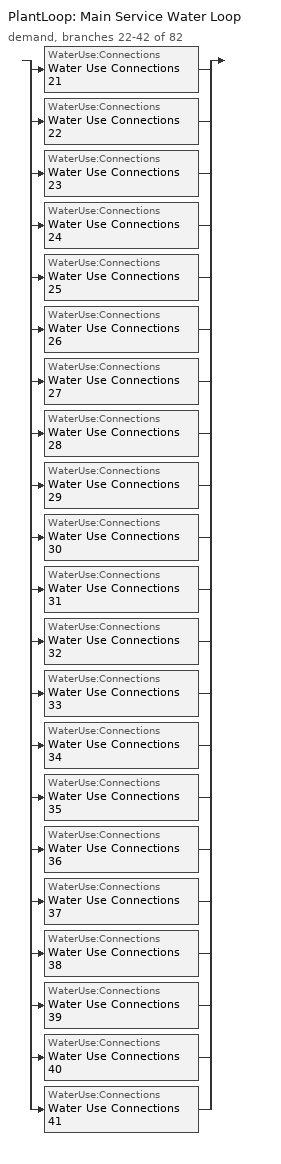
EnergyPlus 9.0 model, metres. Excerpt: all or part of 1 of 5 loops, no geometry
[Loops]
PlantLoop 'Main Service Water Loop'
 demand, branches 22-42 of 82: split
  | WaterUse:Connections 'Water Use Connections 21'
  | WaterUse:Connections 'Water Use Connections 22'
  | WaterUse:Connections 'Water Use Connections 23'
  | WaterUse:Connections 'Water Use Connections 24'
  | WaterUse:Connections 'Water Use Connections 25'
  | WaterUse:Connections 'Water Use Connections 26'
  | WaterUse:Connections 'Water Use Connections 27'
  | WaterUse:Connections 'Water Use Connections 28'
  | WaterUse:Connections 'Water Use Connections 29'
  | WaterUse:Connections 'Water Use Connections 30'
  | WaterUse:Connections 'Water Use Connections 31'
  | WaterUse:Connections 'Water Use Connections 32'
  | WaterUse:Connections 'Water Use Connections 33'
  | WaterUse:Connections 'Water Use Connections 34'
  | WaterUse:Connections 'Water Use Connections 35'
  | WaterUse:Connections 'Water Use Connections 36'
  | WaterUse:Connections 'Water Use Connections 37'
  | WaterUse:Connections 'Water Use Connections 38'
  | WaterUse:Connections 'Water Use Connections 39'
  | WaterUse:Connections 'Water Use Connections 40'
  | WaterUse:Connections 'Water Use Connections 41'
[WaterUse:Connections]
Name | Water Use Equipment Name 1
Water Use Connections 21 | F3 n1 apartment Service Water Use 0.06gal/min
Water Use Connections 22 | F3 n2 apartment Service Water Use 0.06gal/min
Water Use Connections 23 | F3 s1 apartment Service Water Use 0.06gal/min
Water Use Connections 24 | F3 s2 apartment Service Water Use 0.06gal/min
Water Use Connections 25 | F4 sw apartment Service Water Use 0.06gal/min
Water Use Connections 26 | F4 nw apartment Service Water Use 0.06gal/min
Water Use Connections 27 | F4 se apartment Service Water Use 0.06gal/min
Water Use Connections 28 | F4 ne apartment Service Water Use 0.06gal/min
Water Use Connections 29 | F4 n1 apartment Service Water Use 0.06gal/min
Water Use Connections 30 | F4 n2 apartment Service Water Use 0.06gal/min
Water Use Connections 31 | F4 s1 apartment Service Water Use 0.06gal/min
Water Use Connections 32 | F4 s2 apartment Service Water Use 0.06gal/min
Water Use Connections 33 | M sw apartment Service Water Use 0.06gal/min
Water Use Connections 34 | M nw apartment Service Water Use 0.06gal/min
Water Use Connections 35 | M se apartment Service Water Use 0.06gal/min
Water Use Connections 36 | M ne apartment Service Water Use 0.06gal/min
Water Use Connections 37 | M n1 apartment Service Water Use 0.06gal/min
Water Use Connections 38 | M n2 apartment Service Water Use 0.06gal/min
Water Use Connections 39 | M s1 apartment Service Water Use 0.06gal/min
Water Use Connections 40 | M s2 apartment Service Water Use 0.06gal/min
Water Use Connections 41 | F6 sw apartment Service Water Use 0.06gal/min
[WaterUse:Equipment] Peak Flow Rate {m3/s}=3.95699e-06; Flow Rate Fraction Schedule=NECB-G-Service Water Heating
Name | Target Temperature Schedule | Zone | Sensible Fraction Schedule | Latent Fraction Schedule
F3 n1 apartment Service Water Use 0.06gal/min | Schedule Ruleset 65 | Sp-F3 N1 Apartment Sys-1 Flr-9 Sch-G HPlcmt-north ZN | Schedule Ruleset 63 | Schedule Ruleset 64
F3 n2 apartment Service Water Use 0.06gal/min | Schedule Ruleset 68 | Sp-F3 N2 Apartment Sys-1 Flr-9 Sch-G HPlcmt-north ZN | Schedule Ruleset 66 | Schedule Ruleset 67
F3 s1 apartment Service Water Use 0.06gal/min | Schedule Ruleset 71 | Sp-F3 S1 Apartment Sys-1 Flr-9 Sch-G HPlcmt-south ZN | Schedule Ruleset 69 | Schedule Ruleset 70
F3 s2 apartment Service Water Use 0.06gal/min | Schedule Ruleset 74 | Sp-F3 S2 Apartment Sys-1 Flr-9 Sch-G HPlcmt-south ZN | Schedule Ruleset 72 | Schedule Ruleset 73
F4 sw apartment Service Water Use 0.06gal/min | Schedule Ruleset 77 | Sp-F4 SW Apartment Sys-1 Flr-8 Sch-G HPlcmt-south ZN | Schedule Ruleset 75 | Schedule Ruleset 76
F4 nw apartment Service Water Use 0.06gal/min | Schedule Ruleset 80 | Sp-F4 NW Apartment Sys-1 Flr-8 Sch-G HPlcmt-north ZN | Schedule Ruleset 78 | Schedule Ruleset 79
F4 se apartment Service Water Use 0.06gal/min | Schedule Ruleset 83 | Sp-F4 SE Apartment Sys-1 Flr-8 Sch-G HPlcmt-south ZN | Schedule Ruleset 81 | Schedule Ruleset 82
F4 ne apartment Service Water Use 0.06gal/min | Schedule Ruleset 86 | Sp-F4 NE Apartment Sys-1 Flr-8 Sch-G HPlcmt-north ZN | Schedule Ruleset 84 | Schedule Ruleset 85
F4 n1 apartment Service Water Use 0.06gal/min | Schedule Ruleset 89 | Sp-F4 N1 Apartment Sys-1 Flr-8 Sch-G HPlcmt-north ZN | Schedule Ruleset 87 | Schedule Ruleset 88
F4 n2 apartment Service Water Use 0.06gal/min | Schedule Ruleset 92 | Sp-F4 N2 Apartment Sys-1 Flr-8 Sch-G HPlcmt-north ZN | Schedule Ruleset 90 | Schedule Ruleset 91
F4 s1 apartment Service Water Use 0.06gal/min | Schedule Ruleset 95 | Sp-F4 S1 Apartment Sys-1 Flr-8 Sch-G HPlcmt-south ZN | Schedule Ruleset 93 | Schedule Ruleset 94
F4 s2 apartment Service Water Use 0.06gal/min | Schedule Ruleset 98 | Sp-F4 S2 Apartment Sys-1 Flr-8 Sch-G HPlcmt-south ZN | Schedule Ruleset 96 | Schedule Ruleset 97
M sw apartment Service Water Use 0.06gal/min | Schedule Ruleset 101 | Sp-M SW Apartment Sys-1 Flr-1 Sch-G HPlcmt-south ZN | Schedule Ruleset 99 | Schedule Ruleset 100
M nw apartment Service Water Use 0.06gal/min | Schedule Ruleset 104 | Sp-M NW Apartment Sys-1 Flr-1 Sch-G HPlcmt-north ZN | Schedule Ruleset 102 | Schedule Ruleset 103
M se apartment Service Water Use 0.06gal/min | Schedule Ruleset 107 | Sp-M SE Apartment Sys-1 Flr-1 Sch-G HPlcmt-south ZN | Schedule Ruleset 105 | Schedule Ruleset 106
M ne apartment Service Water Use 0.06gal/min | Schedule Ruleset 110 | Sp-M NE Apartment Sys-1 Flr-1 Sch-G HPlcmt-north ZN | Schedule Ruleset 108 | Schedule Ruleset 109
M n1 apartment Service Water Use 0.06gal/min | Schedule Ruleset 113 | Sp-M N1 Apartment Sys-1 Flr-1 Sch-G HPlcmt-north ZN | Schedule Ruleset 111 | Schedule Ruleset 112
M n2 apartment Service Water Use 0.06gal/min | Schedule Ruleset 116 | Sp-M N2 Apartment Sys-1 Flr-1 Sch-G HPlcmt-north ZN | Schedule Ruleset 114 | Schedule Ruleset 115
M s1 apartment Service Water Use 0.06gal/min | Schedule Ruleset 119 | Sp-M S1 Apartment Sys-1 Flr-1 Sch-G HPlcmt-south ZN | Schedule Ruleset 117 | Schedule Ruleset 118
M s2 apartment Service Water Use 0.06gal/min | Schedule Ruleset 122 | Sp-M S2 Apartment Sys-1 Flr-1 Sch-G HPlcmt-south ZN | Schedule Ruleset 120 | Schedule Ruleset 121
F6 sw apartment Service Water Use 0.06gal/min | Schedule Ruleset 125 | Sp-F6 SW Apartment Sys-1 Flr-2 Sch-G HPlcmt-south ZN | Schedule Ruleset 123 | Schedule Ruleset 124
[Schedule:Day:Interval]
NECB-G-Service Water Heating Default; NECB-G-Service Water Heating Default|Wkdy Day: No, 01:00, 0.1, 06:00, 0.05, 07:00, 0.2, 08:00, 0.8, 09:00, 0.7, 10:00, 0.5, 11:00, 0.4, 14:00, 0.2, 15:00, 0.3, 17:00, 0.5, 19:00, 0.7, 21:00, 0.4, 23:00, 0.2, 24:00, 0.1
NECB-G-Service Water Heating Sat Day: No, 01:00, 0.1, 07:00, 0.05, 08:00, 0.2, 11:00, 0.5, 15:00, 0.3, 16:00, 0.7, 17:00, 0.9, 19:00, 0.7, 20:00, 0.6, 21:00, 0.5, 22:00, 0.4, 23:00, 0.3, 24:00, 0.2
NECB-G-Service Water Heating Sun|Hol Day: No, 01:00, 0.1, 08:00, 0.05, 09:00, 0.2, 11:00, 0.3, 13:00, 0.2, 14:00, 0.3, 15:00, 0.4, 16:00, 0.5, 17:00, 0.6, 18:00, 0.7, 19:00, 0.4, 20:00, 0.3, 24:00, 0.2
Schedule Day 100; Schedule Day 103; Schedule Day 106; Schedule Day 109; Schedule Day 112; Schedule Day 115; Schedule Day 118; Schedule Day 121; Schedule Day 124; Schedule Day 127; Schedule Day 130; Schedule Day 70; Schedule Day 73; Schedule Day 76; Schedule Day 79; Schedule Day 82; Schedule Day 85; Schedule Day 88; Schedule Day 91; Schedule Day 94; Schedule Day 97: No, 24:00, 60
Schedule Day 101; Schedule Day 104; Schedule Day 107; Schedule Day 110; Schedule Day 113; Schedule Day 116; Schedule Day 119; Schedule Day 122; Schedule Day 125; Schedule Day 128; Schedule Day 68; Schedule Day 71; Schedule Day 74; Schedule Day 77; Schedule Day 80; Schedule Day 83; Schedule Day 86; Schedule Day 89; Schedule Day 92; Schedule Day 95; Schedule Day 98: No, 24:00, 0.2
Schedule Day 102; Schedule Day 105; Schedule Day 108; Schedule Day 111; Schedule Day 114; Schedule Day 117; Schedule Day 120; Schedule Day 123; Schedule Day 126; Schedule Day 129; Schedule Day 69; Schedule Day 72; Schedule Day 75; Schedule Day 78; Schedule Day 81; Schedule Day 84; Schedule Day 87; Schedule Day 90; Schedule Day 93; Schedule Day 96; Schedule Day 99: No, 24:00, 0.05
[Schedule:Week:Daily]
NECB-G-Service Water Heating Week Rule - Jan1-Dec31: NECB-G-Service Water Heating Sun|Hol Day, NECB-G-Service Water Heating Default|Wkdy Day, NECB-G-Service Water Heating Default|Wkdy Day, NECB-G-Service Water Heating Default|Wkdy Day, NECB-G-Service Water Heating Default|Wkdy Day, NECB-G-Service Water Heating Default|Wkdy Day, NECB-G-Service Water Heating Sat Day, NECB-G-Service Water Heating Default, NECB-G-Service Water Heating Default, NECB-G-Service Water Heating Default, NECB-G-Service Water Heating Default, NECB-G-Service Water Heating Default
Schedule Ruleset 100 Week Rule - Jan1-Dec31: Schedule Day 105, Schedule Day 105, Schedule Day 105, Schedule Day 105, Schedule Day 105, Schedule Day 105, Schedule Day 105, Schedule Day 105, Schedule Day 105, Schedule Day 105, Schedule Day 105, Schedule Day 105
Schedule Ruleset 101 Week Rule - Jan1-Dec31: Schedule Day 106, Schedule Day 106, Schedule Day 106, Schedule Day 106, Schedule Day 106, Schedule Day 106, Schedule Day 106, Schedule Day 106, Schedule Day 106, Schedule Day 106, Schedule Day 106, Schedule Day 106
Schedule Ruleset 102 Week Rule - Jan1-Dec31: Schedule Day 107, Schedule Day 107, Schedule Day 107, Schedule Day 107, Schedule Day 107, Schedule Day 107, Schedule Day 107, Schedule Day 107, Schedule Day 107, Schedule Day 107, Schedule Day 107, Schedule Day 107
Schedule Ruleset 103 Week Rule - Jan1-Dec31: Schedule Day 108, Schedule Day 108, Schedule Day 108, Schedule Day 108, Schedule Day 108, Schedule Day 108, Schedule Day 108, Schedule Day 108, Schedule Day 108, Schedule Day 108, Schedule Day 108, Schedule Day 108
Schedule Ruleset 104 Week Rule - Jan1-Dec31: Schedule Day 109, Schedule Day 109, Schedule Day 109, Schedule Day 109, Schedule Day 109, Schedule Day 109, Schedule Day 109, Schedule Day 109, Schedule Day 109, Schedule Day 109, Schedule Day 109, Schedule Day 109
Schedule Ruleset 105 Week Rule - Jan1-Dec31: Schedule Day 110, Schedule Day 110, Schedule Day 110, Schedule Day 110, Schedule Day 110, Schedule Day 110, Schedule Day 110, Schedule Day 110, Schedule Day 110, Schedule Day 110, Schedule Day 110, Schedule Day 110
Schedule Ruleset 106 Week Rule - Jan1-Dec31: Schedule Day 111, Schedule Day 111, Schedule Day 111, Schedule Day 111, Schedule Day 111, Schedule Day 111, Schedule Day 111, Schedule Day 111, Schedule Day 111, Schedule Day 111, Schedule Day 111, Schedule Day 111
Schedule Ruleset 107 Week Rule - Jan1-Dec31: Schedule Day 112, Schedule Day 112, Schedule Day 112, Schedule Day 112, Schedule Day 112, Schedule Day 112, Schedule Day 112, Schedule Day 112, Schedule Day 112, Schedule Day 112, Schedule Day 112, Schedule Day 112
Schedule Ruleset 108 Week Rule - Jan1-Dec31: Schedule Day 113, Schedule Day 113, Schedule Day 113, Schedule Day 113, Schedule Day 113, Schedule Day 113, Schedule Day 113, Schedule Day 113, Schedule Day 113, Schedule Day 113, Schedule Day 113, Schedule Day 113
Schedule Ruleset 109 Week Rule - Jan1-Dec31: Schedule Day 114, Schedule Day 114, Schedule Day 114, Schedule Day 114, Schedule Day 114, Schedule Day 114, Schedule Day 114, Schedule Day 114, Schedule Day 114, Schedule Day 114, Schedule Day 114, Schedule Day 114
Schedule Ruleset 110 Week Rule - Jan1-Dec31: Schedule Day 115, Schedule Day 115, Schedule Day 115, Schedule Day 115, Schedule Day 115, Schedule Day 115, Schedule Day 115, Schedule Day 115, Schedule Day 115, Schedule Day 115, Schedule Day 115, Schedule Day 115
Schedule Ruleset 111 Week Rule - Jan1-Dec31: Schedule Day 116, Schedule Day 116, Schedule Day 116, Schedule Day 116, Schedule Day 116, Schedule Day 116, Schedule Day 116, Schedule Day 116, Schedule Day 116, Schedule Day 116, Schedule Day 116, Schedule Day 116
Schedule Ruleset 112 Week Rule - Jan1-Dec31: Schedule Day 117, Schedule Day 117, Schedule Day 117, Schedule Day 117, Schedule Day 117, Schedule Day 117, Schedule Day 117, Schedule Day 117, Schedule Day 117, Schedule Day 117, Schedule Day 117, Schedule Day 117
Schedule Ruleset 113 Week Rule - Jan1-Dec31: Schedule Day 118, Schedule Day 118, Schedule Day 118, Schedule Day 118, Schedule Day 118, Schedule Day 118, Schedule Day 118, Schedule Day 118, Schedule Day 118, Schedule Day 118, Schedule Day 118, Schedule Day 118
Schedule Ruleset 114 Week Rule - Jan1-Dec31: Schedule Day 119, Schedule Day 119, Schedule Day 119, Schedule Day 119, Schedule Day 119, Schedule Day 119, Schedule Day 119, Schedule Day 119, Schedule Day 119, Schedule Day 119, Schedule Day 119, Schedule Day 119
Schedule Ruleset 115 Week Rule - Jan1-Dec31: Schedule Day 120, Schedule Day 120, Schedule Day 120, Schedule Day 120, Schedule Day 120, Schedule Day 120, Schedule Day 120, Schedule Day 120, Schedule Day 120, Schedule Day 120, Schedule Day 120, Schedule Day 120
Schedule Ruleset 116 Week Rule - Jan1-Dec31: Schedule Day 121, Schedule Day 121, Schedule Day 121, Schedule Day 121, Schedule Day 121, Schedule Day 121, Schedule Day 121, Schedule Day 121, Schedule Day 121, Schedule Day 121, Schedule Day 121, Schedule Day 121
Schedule Ruleset 117 Week Rule - Jan1-Dec31: Schedule Day 122, Schedule Day 122, Schedule Day 122, Schedule Day 122, Schedule Day 122, Schedule Day 122, Schedule Day 122, Schedule Day 122, Schedule Day 122, Schedule Day 122, Schedule Day 122, Schedule Day 122
Schedule Ruleset 118 Week Rule - Jan1-Dec31: Schedule Day 123, Schedule Day 123, Schedule Day 123, Schedule Day 123, Schedule Day 123, Schedule Day 123, Schedule Day 123, Schedule Day 123, Schedule Day 123, Schedule Day 123, Schedule Day 123, Schedule Day 123
Schedule Ruleset 119 Week Rule - Jan1-Dec31: Schedule Day 124, Schedule Day 124, Schedule Day 124, Schedule Day 124, Schedule Day 124, Schedule Day 124, Schedule Day 124, Schedule Day 124, Schedule Day 124, Schedule Day 124, Schedule Day 124, Schedule Day 124
Schedule Ruleset 120 Week Rule - Jan1-Dec31: Schedule Day 125, Schedule Day 125, Schedule Day 125, Schedule Day 125, Schedule Day 125, Schedule Day 125, Schedule Day 125, Schedule Day 125, Schedule Day 125, Schedule Day 125, Schedule Day 125, Schedule Day 125
Schedule Ruleset 121 Week Rule - Jan1-Dec31: Schedule Day 126, Schedule Day 126, Schedule Day 126, Schedule Day 126, Schedule Day 126, Schedule Day 126, Schedule Day 126, Schedule Day 126, Schedule Day 126, Schedule Day 126, Schedule Day 126, Schedule Day 126
Schedule Ruleset 122 Week Rule - Jan1-Dec31: Schedule Day 127, Schedule Day 127, Schedule Day 127, Schedule Day 127, Schedule Day 127, Schedule Day 127, Schedule Day 127, Schedule Day 127, Schedule Day 127, Schedule Day 127, Schedule Day 127, Schedule Day 127
Schedule Ruleset 123 Week Rule - Jan1-Dec31: Schedule Day 128, Schedule Day 128, Schedule Day 128, Schedule Day 128, Schedule Day 128, Schedule Day 128, Schedule Day 128, Schedule Day 128, Schedule Day 128, Schedule Day 128, Schedule Day 128, Schedule Day 128
Schedule Ruleset 124 Week Rule - Jan1-Dec31: Schedule Day 129, Schedule Day 129, Schedule Day 129, Schedule Day 129, Schedule Day 129, Schedule Day 129, Schedule Day 129, Schedule Day 129, Schedule Day 129, Schedule Day 129, Schedule Day 129, Schedule Day 129
Schedule Ruleset 125 Week Rule - Jan1-Dec31: Schedule Day 130, Schedule Day 130, Schedule Day 130, Schedule Day 130, Schedule Day 130, Schedule Day 130, Schedule Day 130, Schedule Day 130, Schedule Day 130, Schedule Day 130, Schedule Day 130, Schedule Day 130
Schedule Ruleset 63 Week Rule - Jan1-Dec31: Schedule Day 68, Schedule Day 68, Schedule Day 68, Schedule Day 68, Schedule Day 68, Schedule Day 68, Schedule Day 68, Schedule Day 68, Schedule Day 68, Schedule Day 68, Schedule Day 68, Schedule Day 68
Schedule Ruleset 64 Week Rule - Jan1-Dec31: Schedule Day 69, Schedule Day 69, Schedule Day 69, Schedule Day 69, Schedule Day 69, Schedule Day 69, Schedule Day 69, Schedule Day 69, Schedule Day 69, Schedule Day 69, Schedule Day 69, Schedule Day 69
Schedule Ruleset 65 Week Rule - Jan1-Dec31: Schedule Day 70, Schedule Day 70, Schedule Day 70, Schedule Day 70, Schedule Day 70, Schedule Day 70, Schedule Day 70, Schedule Day 70, Schedule Day 70, Schedule Day 70, Schedule Day 70, Schedule Day 70
Schedule Ruleset 66 Week Rule - Jan1-Dec31: Schedule Day 71, Schedule Day 71, Schedule Day 71, Schedule Day 71, Schedule Day 71, Schedule Day 71, Schedule Day 71, Schedule Day 71, Schedule Day 71, Schedule Day 71, Schedule Day 71, Schedule Day 71
Schedule Ruleset 67 Week Rule - Jan1-Dec31: Schedule Day 72, Schedule Day 72, Schedule Day 72, Schedule Day 72, Schedule Day 72, Schedule Day 72, Schedule Day 72, Schedule Day 72, Schedule Day 72, Schedule Day 72, Schedule Day 72, Schedule Day 72
Schedule Ruleset 68 Week Rule - Jan1-Dec31: Schedule Day 73, Schedule Day 73, Schedule Day 73, Schedule Day 73, Schedule Day 73, Schedule Day 73, Schedule Day 73, Schedule Day 73, Schedule Day 73, Schedule Day 73, Schedule Day 73, Schedule Day 73
Schedule Ruleset 69 Week Rule - Jan1-Dec31: Schedule Day 74, Schedule Day 74, Schedule Day 74, Schedule Day 74, Schedule Day 74, Schedule Day 74, Schedule Day 74, Schedule Day 74, Schedule Day 74, Schedule Day 74, Schedule Day 74, Schedule Day 74
Schedule Ruleset 70 Week Rule - Jan1-Dec31: Schedule Day 75, Schedule Day 75, Schedule Day 75, Schedule Day 75, Schedule Day 75, Schedule Day 75, Schedule Day 75, Schedule Day 75, Schedule Day 75, Schedule Day 75, Schedule Day 75, Schedule Day 75
Schedule Ruleset 71 Week Rule - Jan1-Dec31: Schedule Day 76, Schedule Day 76, Schedule Day 76, Schedule Day 76, Schedule Day 76, Schedule Day 76, Schedule Day 76, Schedule Day 76, Schedule Day 76, Schedule Day 76, Schedule Day 76, Schedule Day 76
Schedule Ruleset 72 Week Rule - Jan1-Dec31: Schedule Day 77, Schedule Day 77, Schedule Day 77, Schedule Day 77, Schedule Day 77, Schedule Day 77, Schedule Day 77, Schedule Day 77, Schedule Day 77, Schedule Day 77, Schedule Day 77, Schedule Day 77
Schedule Ruleset 73 Week Rule - Jan1-Dec31: Schedule Day 78, Schedule Day 78, Schedule Day 78, Schedule Day 78, Schedule Day 78, Schedule Day 78, Schedule Day 78, Schedule Day 78, Schedule Day 78, Schedule Day 78, Schedule Day 78, Schedule Day 78
Schedule Ruleset 74 Week Rule - Jan1-Dec31: Schedule Day 79, Schedule Day 79, Schedule Day 79, Schedule Day 79, Schedule Day 79, Schedule Day 79, Schedule Day 79, Schedule Day 79, Schedule Day 79, Schedule Day 79, Schedule Day 79, Schedule Day 79
Schedule Ruleset 75 Week Rule - Jan1-Dec31: Schedule Day 80, Schedule Day 80, Schedule Day 80, Schedule Day 80, Schedule Day 80, Schedule Day 80, Schedule Day 80, Schedule Day 80, Schedule Day 80, Schedule Day 80, Schedule Day 80, Schedule Day 80
Schedule Ruleset 76 Week Rule - Jan1-Dec31: Schedule Day 81, Schedule Day 81, Schedule Day 81, Schedule Day 81, Schedule Day 81, Schedule Day 81, Schedule Day 81, Schedule Day 81, Schedule Day 81, Schedule Day 81, Schedule Day 81, Schedule Day 81
Schedule Ruleset 77 Week Rule - Jan1-Dec31: Schedule Day 82, Schedule Day 82, Schedule Day 82, Schedule Day 82, Schedule Day 82, Schedule Day 82, Schedule Day 82, Schedule Day 82, Schedule Day 82, Schedule Day 82, Schedule Day 82, Schedule Day 82
Schedule Ruleset 78 Week Rule - Jan1-Dec31: Schedule Day 83, Schedule Day 83, Schedule Day 83, Schedule Day 83, Schedule Day 83, Schedule Day 83, Schedule Day 83, Schedule Day 83, Schedule Day 83, Schedule Day 83, Schedule Day 83, Schedule Day 83
Schedule Ruleset 79 Week Rule - Jan1-Dec31: Schedule Day 84, Schedule Day 84, Schedule Day 84, Schedule Day 84, Schedule Day 84, Schedule Day 84, Schedule Day 84, Schedule Day 84, Schedule Day 84, Schedule Day 84, Schedule Day 84, Schedule Day 84
Schedule Ruleset 80 Week Rule - Jan1-Dec31: Schedule Day 85, Schedule Day 85, Schedule Day 85, Schedule Day 85, Schedule Day 85, Schedule Day 85, Schedule Day 85, Schedule Day 85, Schedule Day 85, Schedule Day 85, Schedule Day 85, Schedule Day 85
Schedule Ruleset 81 Week Rule - Jan1-Dec31: Schedule Day 86, Schedule Day 86, Schedule Day 86, Schedule Day 86, Schedule Day 86, Schedule Day 86, Schedule Day 86, Schedule Day 86, Schedule Day 86, Schedule Day 86, Schedule Day 86, Schedule Day 86
Schedule Ruleset 82 Week Rule - Jan1-Dec31: Schedule Day 87, Schedule Day 87, Schedule Day 87, Schedule Day 87, Schedule Day 87, Schedule Day 87, Schedule Day 87, Schedule Day 87, Schedule Day 87, Schedule Day 87, Schedule Day 87, Schedule Day 87
Schedule Ruleset 83 Week Rule - Jan1-Dec31: Schedule Day 88, Schedule Day 88, Schedule Day 88, Schedule Day 88, Schedule Day 88, Schedule Day 88, Schedule Day 88, Schedule Day 88, Schedule Day 88, Schedule Day 88, Schedule Day 88, Schedule Day 88
Schedule Ruleset 84 Week Rule - Jan1-Dec31: Schedule Day 89, Schedule Day 89, Schedule Day 89, Schedule Day 89, Schedule Day 89, Schedule Day 89, Schedule Day 89, Schedule Day 89, Schedule Day 89, Schedule Day 89, Schedule Day 89, Schedule Day 89
Schedule Ruleset 85 Week Rule - Jan1-Dec31: Schedule Day 90, Schedule Day 90, Schedule Day 90, Schedule Day 90, Schedule Day 90, Schedule Day 90, Schedule Day 90, Schedule Day 90, Schedule Day 90, Schedule Day 90, Schedule Day 90, Schedule Day 90
Schedule Ruleset 86 Week Rule - Jan1-Dec31: Schedule Day 91, Schedule Day 91, Schedule Day 91, Schedule Day 91, Schedule Day 91, Schedule Day 91, Schedule Day 91, Schedule Day 91, Schedule Day 91, Schedule Day 91, Schedule Day 91, Schedule Day 91
Schedule Ruleset 87 Week Rule - Jan1-Dec31: Schedule Day 92, Schedule Day 92, Schedule Day 92, Schedule Day 92, Schedule Day 92, Schedule Day 92, Schedule Day 92, Schedule Day 92, Schedule Day 92, Schedule Day 92, Schedule Day 92, Schedule Day 92
Schedule Ruleset 88 Week Rule - Jan1-Dec31: Schedule Day 93, Schedule Day 93, Schedule Day 93, Schedule Day 93, Schedule Day 93, Schedule Day 93, Schedule Day 93, Schedule Day 93, Schedule Day 93, Schedule Day 93, Schedule Day 93, Schedule Day 93
Schedule Ruleset 89 Week Rule - Jan1-Dec31: Schedule Day 94, Schedule Day 94, Schedule Day 94, Schedule Day 94, Schedule Day 94, Schedule Day 94, Schedule Day 94, Schedule Day 94, Schedule Day 94, Schedule Day 94, Schedule Day 94, Schedule Day 94
Schedule Ruleset 90 Week Rule - Jan1-Dec31: Schedule Day 95, Schedule Day 95, Schedule Day 95, Schedule Day 95, Schedule Day 95, Schedule Day 95, Schedule Day 95, Schedule Day 95, Schedule Day 95, Schedule Day 95, Schedule Day 95, Schedule Day 95
Schedule Ruleset 91 Week Rule - Jan1-Dec31: Schedule Day 96, Schedule Day 96, Schedule Day 96, Schedule Day 96, Schedule Day 96, Schedule Day 96, Schedule Day 96, Schedule Day 96, Schedule Day 96, Schedule Day 96, Schedule Day 96, Schedule Day 96
Schedule Ruleset 92 Week Rule - Jan1-Dec31: Schedule Day 97, Schedule Day 97, Schedule Day 97, Schedule Day 97, Schedule Day 97, Schedule Day 97, Schedule Day 97, Schedule Day 97, Schedule Day 97, Schedule Day 97, Schedule Day 97, Schedule Day 97
Schedule Ruleset 93 Week Rule - Jan1-Dec31: Schedule Day 98, Schedule Day 98, Schedule Day 98, Schedule Day 98, Schedule Day 98, Schedule Day 98, Schedule Day 98, Schedule Day 98, Schedule Day 98, Schedule Day 98, Schedule Day 98, Schedule Day 98
Schedule Ruleset 94 Week Rule - Jan1-Dec31: Schedule Day 99, Schedule Day 99, Schedule Day 99, Schedule Day 99, Schedule Day 99, Schedule Day 99, Schedule Day 99, Schedule Day 99, Schedule Day 99, Schedule Day 99, Schedule Day 99, Schedule Day 99
Schedule Ruleset 95 Week Rule - Jan1-Dec31: Schedule Day 100, Schedule Day 100, Schedule Day 100, Schedule Day 100, Schedule Day 100, Schedule Day 100, Schedule Day 100, Schedule Day 100, Schedule Day 100, Schedule Day 100, Schedule Day 100, Schedule Day 100
Schedule Ruleset 96 Week Rule - Jan1-Dec31: Schedule Day 101, Schedule Day 101, Schedule Day 101, Schedule Day 101, Schedule Day 101, Schedule Day 101, Schedule Day 101, Schedule Day 101, Schedule Day 101, Schedule Day 101, Schedule Day 101, Schedule Day 101
Schedule Ruleset 97 Week Rule - Jan1-Dec31: Schedule Day 102, Schedule Day 102, Schedule Day 102, Schedule Day 102, Schedule Day 102, Schedule Day 102, Schedule Day 102, Schedule Day 102, Schedule Day 102, Schedule Day 102, Schedule Day 102, Schedule Day 102
Schedule Ruleset 98 Week Rule - Jan1-Dec31: Schedule Day 103, Schedule Day 103, Schedule Day 103, Schedule Day 103, Schedule Day 103, Schedule Day 103, Schedule Day 103, Schedule Day 103, Schedule Day 103, Schedule Day 103, Schedule Day 103, Schedule Day 103
Schedule Ruleset 99 Week Rule - Jan1-Dec31: Schedule Day 104, Schedule Day 104, Schedule Day 104, Schedule Day 104, Schedule Day 104, Schedule Day 104, Schedule Day 104, Schedule Day 104, Schedule Day 104, Schedule Day 104, Schedule Day 104, Schedule Day 104
[Schedule:Year]
NECB-G-Service Water Heating: NECB-G-Service Water Heating Week Rule - Jan1-Dec31, 1, 1, 12, 31
Schedule Ruleset 100: Schedule Ruleset 100 Week Rule - Jan1-Dec31, 1, 1, 12, 31
Schedule Ruleset 101: Schedule Ruleset 101 Week Rule - Jan1-Dec31, 1, 1, 12, 31
Schedule Ruleset 102: Schedule Ruleset 102 Week Rule - Jan1-Dec31, 1, 1, 12, 31
Schedule Ruleset 103: Schedule Ruleset 103 Week Rule - Jan1-Dec31, 1, 1, 12, 31
Schedule Ruleset 104: Schedule Ruleset 104 Week Rule - Jan1-Dec31, 1, 1, 12, 31
Schedule Ruleset 105: Schedule Ruleset 105 Week Rule - Jan1-Dec31, 1, 1, 12, 31
Schedule Ruleset 106: Schedule Ruleset 106 Week Rule - Jan1-Dec31, 1, 1, 12, 31
Schedule Ruleset 107: Schedule Ruleset 107 Week Rule - Jan1-Dec31, 1, 1, 12, 31
Schedule Ruleset 108: Schedule Ruleset 108 Week Rule - Jan1-Dec31, 1, 1, 12, 31
Schedule Ruleset 109: Schedule Ruleset 109 Week Rule - Jan1-Dec31, 1, 1, 12, 31
Schedule Ruleset 110: Schedule Ruleset 110 Week Rule - Jan1-Dec31, 1, 1, 12, 31
Schedule Ruleset 111: Schedule Ruleset 111 Week Rule - Jan1-Dec31, 1, 1, 12, 31
Schedule Ruleset 112: Schedule Ruleset 112 Week Rule - Jan1-Dec31, 1, 1, 12, 31
Schedule Ruleset 113: Schedule Ruleset 113 Week Rule - Jan1-Dec31, 1, 1, 12, 31
Schedule Ruleset 114: Schedule Ruleset 114 Week Rule - Jan1-Dec31, 1, 1, 12, 31
Schedule Ruleset 115: Schedule Ruleset 115 Week Rule - Jan1-Dec31, 1, 1, 12, 31
Schedule Ruleset 116: Schedule Ruleset 116 Week Rule - Jan1-Dec31, 1, 1, 12, 31
Schedule Ruleset 117: Schedule Ruleset 117 Week Rule - Jan1-Dec31, 1, 1, 12, 31
Schedule Ruleset 118: Schedule Ruleset 118 Week Rule - Jan1-Dec31, 1, 1, 12, 31
Schedule Ruleset 119: Schedule Ruleset 119 Week Rule - Jan1-Dec31, 1, 1, 12, 31
Schedule Ruleset 120: Schedule Ruleset 120 Week Rule - Jan1-Dec31, 1, 1, 12, 31
Schedule Ruleset 121: Schedule Ruleset 121 Week Rule - Jan1-Dec31, 1, 1, 12, 31
Schedule Ruleset 122: Schedule Ruleset 122 Week Rule - Jan1-Dec31, 1, 1, 12, 31
Schedule Ruleset 123: Schedule Ruleset 123 Week Rule - Jan1-Dec31, 1, 1, 12, 31
Schedule Ruleset 124: Schedule Ruleset 124 Week Rule - Jan1-Dec31, 1, 1, 12, 31
Schedule Ruleset 125: Schedule Ruleset 125 Week Rule - Jan1-Dec31, 1, 1, 12, 31
Schedule Ruleset 63: Schedule Ruleset 63 Week Rule - Jan1-Dec31, 1, 1, 12, 31
Schedule Ruleset 64: Schedule Ruleset 64 Week Rule - Jan1-Dec31, 1, 1, 12, 31
Schedule Ruleset 65: Schedule Ruleset 65 Week Rule - Jan1-Dec31, 1, 1, 12, 31
Schedule Ruleset 66: Schedule Ruleset 66 Week Rule - Jan1-Dec31, 1, 1, 12, 31
Schedule Ruleset 67: Schedule Ruleset 67 Week Rule - Jan1-Dec31, 1, 1, 12, 31
Schedule Ruleset 68: Schedule Ruleset 68 Week Rule - Jan1-Dec31, 1, 1, 12, 31
Schedule Ruleset 69: Schedule Ruleset 69 Week Rule - Jan1-Dec31, 1, 1, 12, 31
Schedule Ruleset 70: Schedule Ruleset 70 Week Rule - Jan1-Dec31, 1, 1, 12, 31
Schedule Ruleset 71: Schedule Ruleset 71 Week Rule - Jan1-Dec31, 1, 1, 12, 31
Schedule Ruleset 72: Schedule Ruleset 72 Week Rule - Jan1-Dec31, 1, 1, 12, 31
Schedule Ruleset 73: Schedule Ruleset 73 Week Rule - Jan1-Dec31, 1, 1, 12, 31
Schedule Ruleset 74: Schedule Ruleset 74 Week Rule - Jan1-Dec31, 1, 1, 12, 31
Schedule Ruleset 75: Schedule Ruleset 75 Week Rule - Jan1-Dec31, 1, 1, 12, 31
Schedule Ruleset 76: Schedule Ruleset 76 Week Rule - Jan1-Dec31, 1, 1, 12, 31
Schedule Ruleset 77: Schedule Ruleset 77 Week Rule - Jan1-Dec31, 1, 1, 12, 31
Schedule Ruleset 78: Schedule Ruleset 78 Week Rule - Jan1-Dec31, 1, 1, 12, 31
Schedule Ruleset 79: Schedule Ruleset 79 Week Rule - Jan1-Dec31, 1, 1, 12, 31
Schedule Ruleset 80: Schedule Ruleset 80 Week Rule - Jan1-Dec31, 1, 1, 12, 31
Schedule Ruleset 81: Schedule Ruleset 81 Week Rule - Jan1-Dec31, 1, 1, 12, 31
Schedule Ruleset 82: Schedule Ruleset 82 Week Rule - Jan1-Dec31, 1, 1, 12, 31
Schedule Ruleset 83: Schedule Ruleset 83 Week Rule - Jan1-Dec31, 1, 1, 12, 31
Schedule Ruleset 84: Schedule Ruleset 84 Week Rule - Jan1-Dec31, 1, 1, 12, 31
Schedule Ruleset 85: Schedule Ruleset 85 Week Rule - Jan1-Dec31, 1, 1, 12, 31
Schedule Ruleset 86: Schedule Ruleset 86 Week Rule - Jan1-Dec31, 1, 1, 12, 31
Schedule Ruleset 87: Schedule Ruleset 87 Week Rule - Jan1-Dec31, 1, 1, 12, 31
Schedule Ruleset 88: Schedule Ruleset 88 Week Rule - Jan1-Dec31, 1, 1, 12, 31
Schedule Ruleset 89: Schedule Ruleset 89 Week Rule - Jan1-Dec31, 1, 1, 12, 31
Schedule Ruleset 90: Schedule Ruleset 90 Week Rule - Jan1-Dec31, 1, 1, 12, 31
Schedule Ruleset 91: Schedule Ruleset 91 Week Rule - Jan1-Dec31, 1, 1, 12, 31
Schedule Ruleset 92: Schedule Ruleset 92 Week Rule - Jan1-Dec31, 1, 1, 12, 31
Schedule Ruleset 93: Schedule Ruleset 93 Week Rule - Jan1-Dec31, 1, 1, 12, 31
Schedule Ruleset 94: Schedule Ruleset 94 Week Rule - Jan1-Dec31, 1, 1, 12, 31
Schedule Ruleset 95: Schedule Ruleset 95 Week Rule - Jan1-Dec31, 1, 1, 12, 31
Schedule Ruleset 96: Schedule Ruleset 96 Week Rule - Jan1-Dec31, 1, 1, 12, 31
Schedule Ruleset 97: Schedule Ruleset 97 Week Rule - Jan1-Dec31, 1, 1, 12, 31
Schedule Ruleset 98: Schedule Ruleset 98 Week Rule - Jan1-Dec31, 1, 1, 12, 31
Schedule Ruleset 99: Schedule Ruleset 99 Week Rule - Jan1-Dec31, 1, 1, 12, 31
